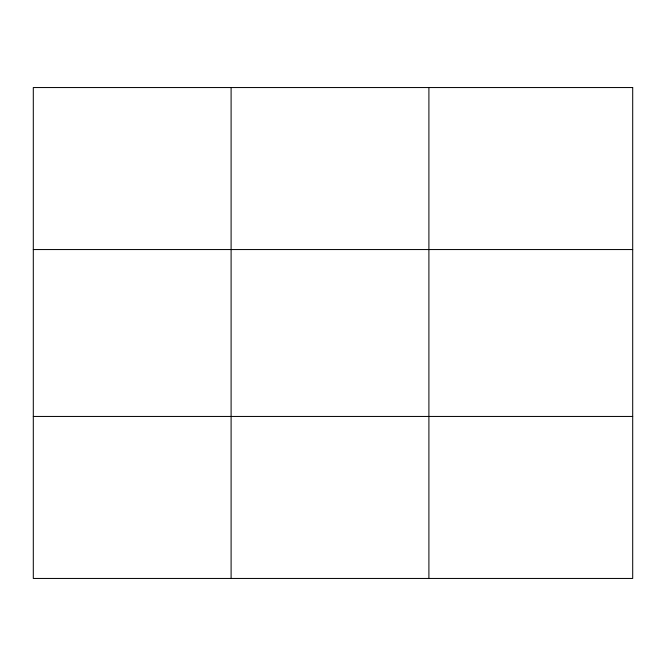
<?xml version="1.0" encoding="UTF-8"?>
<svg xmlns="http://www.w3.org/2000/svg" width="666" height="666" viewBox="0 0 666 666"><rect width="100%" height="100%" fill="white"/><g stroke="black" fill="none" stroke-linecap="round" stroke-linejoin="round"><path stroke-width="1" d="M231.102 87.546L231.102 578.454M428.904 87.546L428.904 578.454M33.3 249.55L632.7 249.55M33.3 416.45L632.7 416.45M632.7 87.546L632.7 578.454L33.3 578.454L33.3 87.546L632.7 87.546"/></g></svg>
